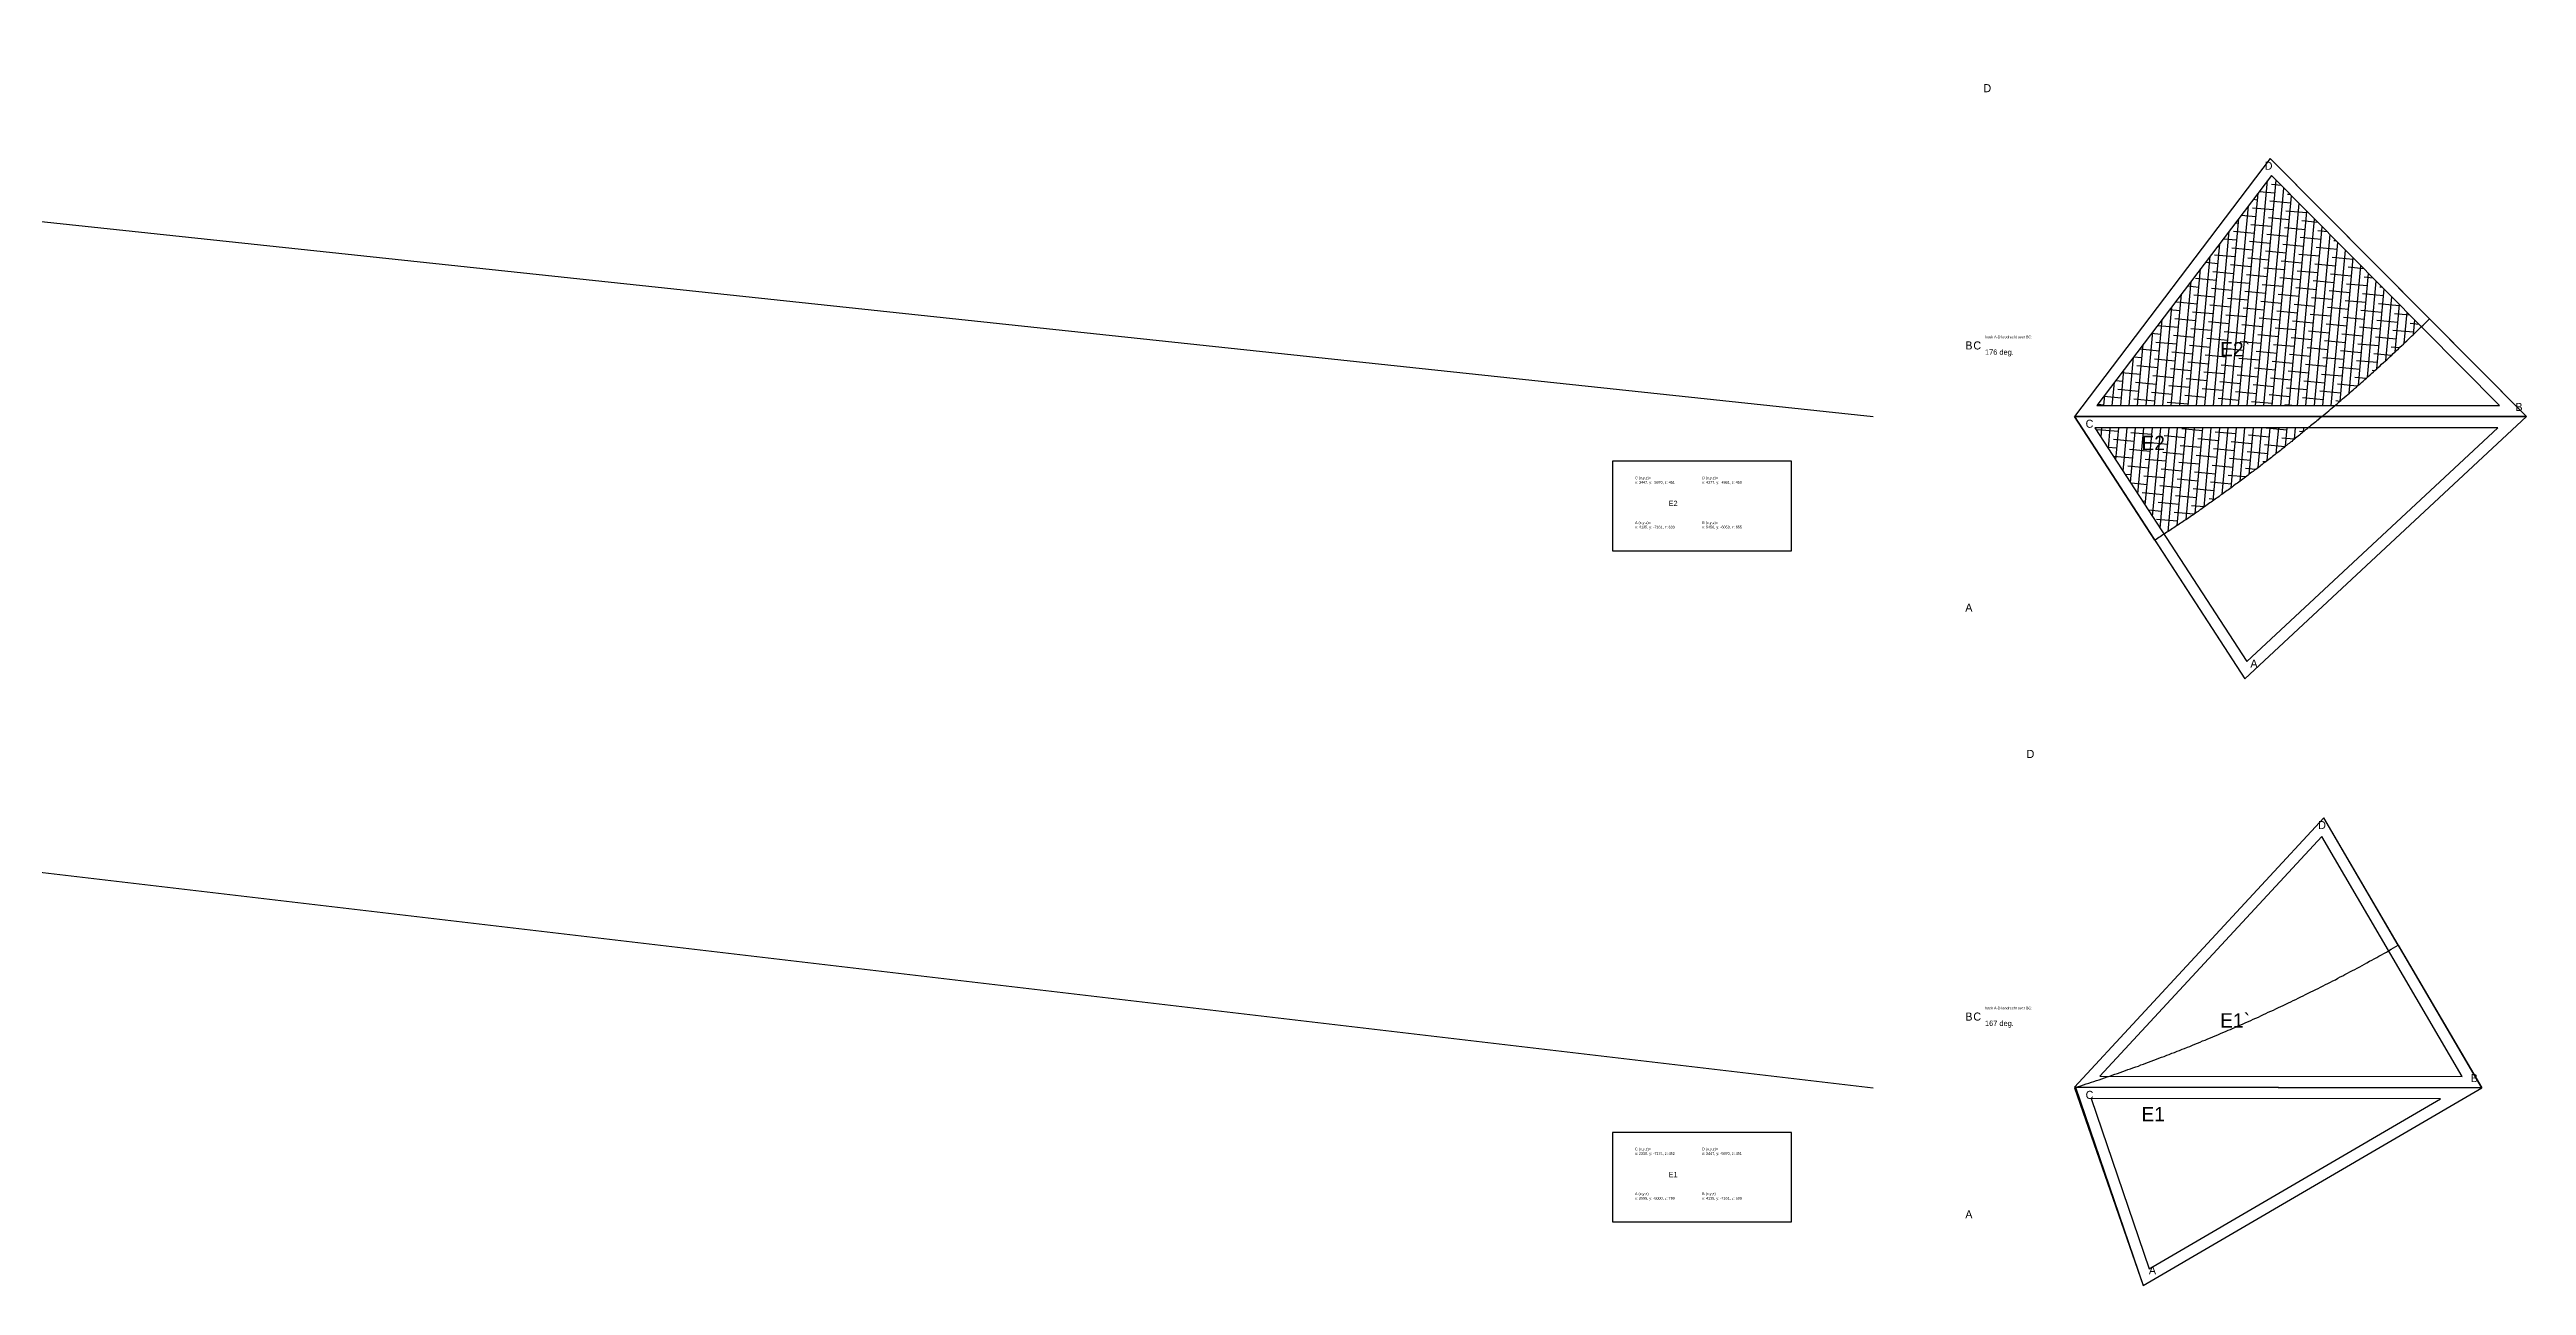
# Model space of a CAD drawing. Extents: x -8646 to 178477, y -34077 to 43180.
# Drawn here: x 166371 to 177449, y -28026 to -22501 of the extents above; entities that cross this region are included whole.
import ezdxf

# ---------------------------------------------------------------- set-up
doc = ezdxf.new("R2010")
doc.units = 0
doc.header["$MEASUREMENT"] = 0
for name, color, linetype in [('08-connection.roosters', 7, 'CONTINUOUS'), ('08-text.roosters', 7, 'CONTINUOUS'), ('81_roosters.GEVULD', 7, 'CONTINUOUS'), ('81_roosters.hatch', 252, 'CONTINUOUS'), ('81_roosters.offsets', 1, 'CONTINUOUS'), ('81_ROOSTERS_PLINE', 5, 'CONTINUOUS')]:
    doc.layers.add(name, color=color, linetype=linetype)

msp = doc.modelspace()

# ---------------------------------------------------------------- hatches: boundary and pattern name
at = {"layer": '81_roosters.hatch'}
h = msp.add_hatch(dxfattribs=at)
h.set_pattern_fill('ANSI38', color=256, scale=300, style=0)
h.set_pattern_definition([(84.767, (176533.348, -24141.915), (-37.3437, 3.4203), []), (174.767, (176533.348, -24141.915), (-78.1077, -30.5031), [93.75, -56.25])])
h.paths.add_polyline_path([(176308, -23065), (175528, -24092), (176593, -24092), (176596, -24090), (176603, -24083), (176611, -24076), (176619, -24070), (176626, -24063), (176634, -24057), (176642, -24050), (176650, -24043), (176657, -24037), (176665, -24030), (176673, -24023), (176680, -24017), (176688, -24010), (176695, -24003), (176703, -23997), (176711, -23990), (176718, -23983), (176726, -23976), (176733, -23970), (176741, -23963), (176749, -23956), (176756, -23949), (176764, -23942), (176771, -23936), (176779, -23929), (176786, -23922), (176794, -23915), (176801, -23908), (176809, -23901), (176816, -23895), (176824, -23888), (176831, -23881), (176839, -23874), (176846, -23867), (176853, -23860), (176861, -23853), (176868, -23846), (176876, -23839), (176883, -23832), (176891, -23825), (176898, -23818), (176905, -23811), (176913, -23804), (176920, -23797), (176927, -23790), (176935, -23783), (176942, -23776), (176949, -23769), (176957, -23762), (176964, -23755), (176971, -23748), (176978, -23741), (176979, -23740)])
h.paths.add_polyline_path([(175519, -24192), (175828, -24668), (175829, -24667), (175835, -24663), (175841, -24659), (175847, -24655), (175853, -24651), (175859, -24647), (175866, -24643), (175872, -24639), (175878, -24635), (175884, -24631), (175890, -24627), (175896, -24623), (175902, -24619), (175908, -24615), (175914, -24611), (175920, -24607), (175926, -24603), (175932, -24599), (175938, -24594), (175944, -24590), (175950, -24586), (175956, -24582), (175962, -24578), (175968, -24574), (175974, -24570), (175980, -24566), (175986, -24561), (175992, -24557), (175998, -24553), (176004, -24549), (176009, -24545), (176015, -24541), (176021, -24537), (176027, -24532), (176033, -24528), (176039, -24524), (176045, -24520), (176051, -24516), (176057, -24511), (176063, -24507), (176069, -24503), (176075, -24499), (176081, -24494), (176086, -24490), (176092, -24486), (176098, -24482), (176104, -24477), (176110, -24473), (176116, -24469), (176122, -24465), (176128, -24460), (176134, -24456), (176139, -24452), (176145, -24447), (176151, -24443), (176157, -24439), (176163, -24435), (176169, -24430), (176174, -24426), (176180, -24422), (176186, -24417), (176192, -24413), (176198, -24409), (176204, -24404), (176209, -24400), (176215, -24395), (176221, -24391), (176227, -24387), (176233, -24382), (176238, -24378), (176244, -24374), (176250, -24369), (176256, -24365), (176261, -24360), (176267, -24356), (176273, -24351), (176279, -24347), (176285, -24343), (176290, -24338), (176296, -24334), (176302, -24329), (176308, -24325), (176313, -24320), (176319, -24316), (176325, -24311), (176330, -24307), (176336, -24302), (176342, -24298), (176348, -24293), (176353, -24289), (176359, -24284), (176365, -24280), (176370, -24275), (176376, -24271), (176382, -24266), (176387, -24262), (176393, -24257), (176399, -24253), (176404, -24248), (176410, -24244), (176416, -24239), (176421, -24234), (176427, -24230), (176433, -24225), (176438, -24221), (176444, -24216), (176449, -24212), (176455, -24207), (176461, -24202), (176466, -24198), (176472, -24193), (176473, -24192)])
h.paths.add_polyline_path([(175711, -24308), (175850, -24308), (175850, -24212), (175711, -24212)], flags=24)

# ---------------------------------------------------------------- linework, layer by layer
at = {"layer": '08-connection.roosters'}
for p, q in [((4256, -6011, 574), (174527, -24142)), ((3023, -6985, 625), (174527, -27142))]:
    msp.add_line(p, q, dxfattribs=at)
at = {"layer": '08-text.roosters'}
for points in [[(173362, -24742), (174162, -24742), (174162, -24342), (173362, -24342)], [(173362, -27742), (174162, -27742), (174162, -27342), (173362, -27342)]]:
    msp.add_lwpolyline(points, close=True, dxfattribs=at)
at = {"layer": '81_roosters.GEVULD'}
for points in [[(176533, -24142), (176541, -24135), (176549, -24129), (176557, -24122), (176565, -24116), (176572, -24109), (176580, -24103), (176588, -24096), (176596, -24090), (176603, -24083), (176611, -24076), (176619, -24070), (176626, -24063), (176634, -24057), (176642, -24050), (176650, -24043), (176657, -24037), (176665, -24030), (176673, -24023), (176680, -24017), (176688, -24010), (176695, -24003), (176703, -23997), (176711, -23990), (176718, -23983), (176726, -23976), (176733, -23970), (176741, -23963), (176749, -23956), (176756, -23949), (176764, -23942), (176771, -23936), (176779, -23929), (176786, -23922), (176794, -23915), (176801, -23908), (176809, -23901), (176816, -23895), (176824, -23888), (176831, -23881), (176839, -23874), (176846, -23867), (176853, -23860), (176861, -23853), (176868, -23846), (176876, -23839), (176883, -23832), (176891, -23825), (176898, -23818), (176905, -23811), (176913, -23804), (176920, -23797), (176927, -23790), (176935, -23783), (176942, -23776), (176949, -23769), (176957, -23762), (176964, -23755), (176971, -23748), (176978, -23741), (176986, -23734), (176993, -23727), (177000, -23720), (177007, -23712), (177015, -23705), (176303, -22989), (175427, -24142), (176533, -24142)], [(176533, -24142), (176528, -24147), (176522, -24151), (176517, -24156), (176511, -24161), (176506, -24165), (176500, -24170), (176494, -24175), (176489, -24179), (176483, -24184), (176478, -24188), (176472, -24193), (176466, -24198), (176461, -24202), (176455, -24207), (176449, -24212), (176444, -24216), (176438, -24221), (176433, -24225), (176427, -24230), (176421, -24234), (176416, -24239), (176410, -24244), (176404, -24248), (176399, -24253), (176393, -24257), (176387, -24262), (176382, -24266), (176376, -24271), (176370, -24275), (176365, -24280), (176359, -24284), (176353, -24289), (176348, -24293), (176342, -24298), (176336, -24302), (176330, -24307), (176325, -24311), (176319, -24316), (176313, -24320), (176308, -24325), (176302, -24329), (176296, -24334), (176290, -24338), (176285, -24343), (176279, -24347), (176273, -24351), (176267, -24356), (176261, -24360), (176256, -24365), (176250, -24369), (176244, -24374), (176238, -24378), (176233, -24382), (176227, -24387), (176221, -24391), (176215, -24395), (176209, -24400), (176204, -24404), (176198, -24409), (176192, -24413), (176186, -24417), (176180, -24422), (176174, -24426), (176169, -24430), (176163, -24435), (176157, -24439), (176151, -24443), (176145, -24447), (176139, -24452), (176134, -24456), (176128, -24460), (176122, -24465), (176116, -24469), (176110, -24473), (176104, -24477), (176098, -24482), (176092, -24486), (176086, -24490), (176081, -24494), (176075, -24499), (176069, -24503), (176063, -24507), (176057, -24511), (176051, -24516), (176045, -24520), (176039, -24524), (176033, -24528), (176027, -24532), (176021, -24537), (176015, -24541), (176009, -24545), (176004, -24549), (175998, -24553), (175992, -24557), (175986, -24561), (175980, -24566), (175974, -24570), (175968, -24574), (175962, -24578), (175956, -24582), (175950, -24586), (175944, -24590), (175938, -24594), (175932, -24599), (175926, -24603), (175920, -24607), (175914, -24611), (175908, -24615), (175902, -24619), (175896, -24623), (175890, -24627), (175884, -24631), (175878, -24635), (175872, -24639), (175866, -24643), (175859, -24647), (175853, -24651), (175847, -24655), (175841, -24659), (175835, -24663), (175829, -24667), (175823, -24671), (175817, -24675), (175811, -24679), (175805, -24683), (175799, -24687), (175793, -24691), (175787, -24695), (175427, -24142), (176533, -24142)]]:
    msp.add_lwpolyline(points, dxfattribs=at)
at = {"layer": '81_roosters.GEVULD', "extrusion": (0.000211764, 0.00012415, -1)}
msp.add_lwpolyline([(-175432, -27140), (-175444, -27137), (-175456, -27133), (-175468, -27129), (-175479, -27125), (-175491, -27121), (-175503, -27117), (-175514, -27114), (-175526, -27110), (-175538, -27106), (-175550, -27102), (-175561, -27098), (-175573, -27094), (-175585, -27090), (-175596, -27086), (-175608, -27082), (-175620, -27078), (-175631, -27074), (-175643, -27070), (-175655, -27065), (-175666, -27061), (-175678, -27057), (-175689, -27053), (-175701, -27049), (-175713, -27045), (-175724, -27040), (-175736, -27036), (-175747, -27032), (-175759, -27028), (-175771, -27023), (-175782, -27019), (-175794, -27015), (-175805, -27010), (-175817, -27006), (-175828, -27002), (-175840, -26997), (-175851, -26993), (-175863, -26988), (-175874, -26984), (-175886, -26979), (-175897, -26975), (-175909, -26970), (-175920, -26966), (-175932, -26961), (-175943, -26957), (-175955, -26952), (-175966, -26947), (-175977, -26943), (-175989, -26938), (-176000, -26933), (-176012, -26929), (-176023, -26924), (-176035, -26919), (-176046, -26914), (-176057, -26910), (-176069, -26905), (-176080, -26900), (-176091, -26895), (-176103, -26890), (-176114, -26885), (-176125, -26881), (-176137, -26876), (-176148, -26871), (-176159, -26866), (-176171, -26861), (-176182, -26856), (-176193, -26851), (-176205, -26846), (-176216, -26841), (-176227, -26836), (-176238, -26831), (-176250, -26826), (-176261, -26820), (-176272, -26815), (-176283, -26810), (-176294, -26805), (-176306, -26800), (-176317, -26795), (-176328, -26789), (-176339, -26784), (-176350, -26779), (-176361, -26774), (-176373, -26768), (-176384, -26763), (-176395, -26758), (-176406, -26752), (-176417, -26747), (-176428, -26742), (-176439, -26736), (-176450, -26731), (-176461, -26725), (-176473, -26720), (-176484, -26714), (-176495, -26709), (-176506, -26703), (-176517, -26698), (-176528, -26692), (-176539, -26687), (-176550, -26681), (-176561, -26676), (-176572, -26670), (-176583, -26664), (-176594, -26659), (-176605, -26653), (-176616, -26647), (-176627, -26642), (-176637, -26636), (-176648, -26630), (-176659, -26624), (-176670, -26618), (-176681, -26613), (-176692, -26607), (-176703, -26601), (-176714, -26595), (-176725, -26589), (-176735, -26583), (-176746, -26577), (-176757, -26572), (-176768, -26566), (-176779, -26560), (-176789, -26554), (-176800, -26548), (-176811, -26542), (-176822, -26536), (-176832, -26530), (-176843, -26523), (-176854, -26517), (-176865, -26511), (-176875, -26505), (-176542, -25936), (-175427, -27140), (-175432, -27140)], dxfattribs=at)
at = {"layer": '81_roosters.offsets', "flags": 128}
for points in [[(176303, -22989), (175427, -24142), (177449, -24142)], [(176308, -23065), (175528, -24092), (177328, -24092)], [(177449, -24142), (175427, -24142), (176189, -25314)], [(177321, -24192), (175519, -24192), (176198, -25237)], [(176542, -25936), (175427, -27140), (177249, -27142)], [(176533, -26019), (175541, -27090), (177161, -27092)], [(177249, -27142), (175432, -27140), (175735, -28026)], [(177064, -27192), (175502, -27190), (175762, -27952)]]:
    msp.add_lwpolyline(points, close=True, dxfattribs=at)
at = {"layer": '81_ROOSTERS_PLINE', "extrusion": (0.997568, -0.069703, -2.70183e-16)}
msp.add_lwpolyline([(-11591, -1106), (-11584, -1114), (-11578, -1122), (-11571, -1129), (-11565, -1137), (-11558, -1145), (-11552, -1153), (-11545, -1160), (-11539, -1168), (-11532, -1176), (-11525, -1184), (-11519, -1191), (-11512, -1199), (-11506, -1207), (-11499, -1214), (-11492, -1222), (-11486, -1230), (-11479, -1237), (-11472, -1245), (-11466, -1253), (-11459, -1260), (-11452, -1268), (-11446, -1276), (-11439, -1283), (-11432, -1291), (-11425, -1298), (-11419, -1306), (-11412, -1314), (-11405, -1321), (-11398, -1329), (-11391, -1336), (-11385, -1344), (-11378, -1351), (-11371, -1359), (-11364, -1366), (-11357, -1374), (-11350, -1381), (-11344, -1389), (-11337, -1396), (-11330, -1404), (-11323, -1411), (-11316, -1419), (-11309, -1426), (-11302, -1433), (-11295, -1441), (-11288, -1448), (-11281, -1456), (-11274, -1463), (-11267, -1470), (-11260, -1478), (-11253, -1485), (-11246, -1493), (-11239, -1500), (-11232, -1507), (-11225, -1515), (-11218, -1522), (-11211, -1529), (-11204, -1536), (-11197, -1544), (-11190, -1551), (-11183, -1558), (-11176, -1566), (-11169, -1573), (-11161, -1580), (-11154, -1587), (-10438, -875), (-11591, 0), (-11591, -1106)], dxfattribs=at)
at = {"layer": '81_ROOSTERS_PLINE', "extrusion": (0.997568, -0.069703, -3.59955e-16)}
msp.add_lwpolyline([(-11154, -1587), (-11591, -2021), (-11591, -1106), (-11584, -1114), (-11578, -1122), (-11571, -1129), (-11565, -1137), (-11558, -1145), (-11552, -1153), (-11545, -1160), (-11539, -1168), (-11532, -1176), (-11525, -1184), (-11519, -1191), (-11512, -1199), (-11506, -1207), (-11499, -1214), (-11492, -1222), (-11486, -1230), (-11479, -1237), (-11472, -1245), (-11466, -1253), (-11459, -1260), (-11452, -1268), (-11446, -1276), (-11439, -1283), (-11432, -1291), (-11425, -1298), (-11419, -1306), (-11412, -1314), (-11405, -1321), (-11398, -1329), (-11391, -1336), (-11385, -1344), (-11378, -1351), (-11371, -1359), (-11364, -1366), (-11357, -1374), (-11350, -1381), (-11344, -1389), (-11337, -1396), (-11330, -1404), (-11323, -1411), (-11316, -1419), (-11309, -1426), (-11302, -1433), (-11295, -1441), (-11288, -1448), (-11281, -1456), (-11274, -1463), (-11267, -1470), (-11260, -1478), (-11253, -1485), (-11246, -1493), (-11239, -1500), (-11232, -1507), (-11225, -1515), (-11218, -1522), (-11211, -1529), (-11204, -1536), (-11197, -1544), (-11190, -1551), (-11183, -1558), (-11176, -1566), (-11169, -1573), (-11161, -1580), (-11154, -1587)], dxfattribs=at)
at = {"layer": '81_ROOSTERS_PLINE'}
for points in [[(177015, -23705), (177449, -24142), (176533, -24142), (176541, -24135), (176549, -24129), (176557, -24122), (176565, -24116), (176572, -24109), (176580, -24103), (176588, -24096), (176596, -24090), (176603, -24083), (176611, -24076), (176619, -24070), (176626, -24063), (176634, -24057), (176642, -24050), (176650, -24043), (176657, -24037), (176665, -24030), (176673, -24023), (176680, -24017), (176688, -24010), (176695, -24003), (176703, -23997), (176711, -23990), (176718, -23983), (176726, -23976), (176733, -23970), (176741, -23963), (176749, -23956), (176756, -23949), (176764, -23942), (176771, -23936), (176779, -23929), (176786, -23922), (176794, -23915), (176801, -23908), (176809, -23901), (176816, -23895), (176824, -23888), (176831, -23881), (176839, -23874), (176846, -23867), (176853, -23860), (176861, -23853), (176868, -23846), (176876, -23839), (176883, -23832), (176891, -23825), (176898, -23818), (176905, -23811), (176913, -23804), (176920, -23797), (176927, -23790), (176935, -23783), (176942, -23776), (176949, -23769), (176957, -23762), (176964, -23755), (176971, -23748), (176978, -23741), (176986, -23734), (176993, -23727), (177000, -23720), (177007, -23712), (177015, -23705)], [(175427, -27142), (175735, -28026), (177249, -27142), (175432, -27140), (175427, -27142)]]:
    msp.add_lwpolyline(points, dxfattribs=at)
at = {"layer": '81_ROOSTERS_PLINE', "extrusion": (1, -4.0747e-16, -2.91434e-16)}
msp.add_lwpolyline([(-23842, -1106), (-23847, -1100), (-23851, -1095), (-23856, -1089), (-23861, -1084), (-23865, -1078), (-23870, -1073), (-23875, -1067), (-23879, -1061), (-23884, -1056), (-23888, -1050), (-23893, -1045), (-23898, -1039), (-23902, -1033), (-23907, -1028), (-23912, -1022), (-23916, -1016), (-23921, -1011), (-23925, -1005), (-23930, -1000), (-23934, -994), (-23939, -988), (-23944, -983), (-23948, -977), (-23953, -971), (-23957, -966), (-23962, -960), (-23966, -954), (-23971, -949), (-23975, -943), (-23980, -937), (-23984, -932), (-23989, -926), (-23993, -920), (-23998, -914), (-24002, -909), (-24007, -903), (-24011, -897), (-24016, -892), (-24020, -886), (-24025, -880), (-24029, -874), (-24034, -869), (-24038, -863), (-24043, -857), (-24047, -851), (-24051, -846), (-24056, -840), (-24060, -834), (-24065, -828), (-24069, -823), (-24074, -817), (-24078, -811), (-24082, -805), (-24087, -799), (-24091, -794), (-24095, -788), (-24100, -782), (-24104, -776), (-24109, -770), (-24113, -765), (-24117, -759), (-24122, -753), (-24126, -747), (-24130, -741), (-24135, -735), (-24139, -730), (-24143, -724), (-24147, -718), (-24152, -712), (-24156, -706), (-24160, -700), (-24165, -694), (-24169, -689), (-24173, -683), (-24177, -677), (-24182, -671), (-24186, -665), (-24190, -659), (-24194, -653), (-24199, -647), (-24203, -641), (-24207, -635), (-24211, -630), (-24216, -624), (-24220, -618), (-24224, -612), (-24228, -606), (-24232, -600), (-24237, -594), (-24241, -588), (-24245, -582), (-24249, -576), (-24253, -570), (-24257, -564), (-24261, -558), (-24266, -552), (-24270, -546), (-24274, -540), (-24278, -534), (-24282, -528), (-24286, -522), (-24290, -516), (-24294, -510), (-24299, -504), (-24303, -498), (-24307, -492), (-24311, -486), (-24315, -480), (-24319, -474), (-24323, -468), (-24327, -462), (-24331, -456), (-24335, -450), (-24339, -444), (-24343, -438), (-24347, -432), (-24351, -426), (-24355, -420), (-24359, -414), (-24363, -408), (-24367, -402), (-24371, -396), (-24375, -390), (-24379, -384), (-24383, -377), (-24387, -371), (-24391, -365), (-24395, -359), (-23842, 0), (-23842, -1106)], dxfattribs=at)
at = {"layer": '81_ROOSTERS_PLINE', "extrusion": (-1, 1.4466e-16, 1.56125e-17)}
msp.add_lwpolyline([(24395, -359), (25014, -761), (23842, -2021), (23842, -1106), (23847, -1100), (23851, -1095), (23856, -1089), (23861, -1084), (23865, -1078), (23870, -1073), (23875, -1067), (23879, -1061), (23884, -1056), (23888, -1050), (23893, -1045), (23898, -1039), (23902, -1033), (23907, -1028), (23912, -1022), (23916, -1016), (23921, -1011), (23925, -1005), (23930, -1000), (23934, -994), (23939, -988), (23944, -983), (23948, -977), (23953, -971), (23957, -966), (23962, -960), (23966, -954), (23971, -949), (23975, -943), (23980, -937), (23984, -932), (23989, -926), (23993, -920), (23998, -914), (24002, -909), (24007, -903), (24011, -897), (24016, -892), (24020, -886), (24025, -880), (24029, -874), (24034, -869), (24038, -863), (24043, -857), (24047, -851), (24051, -846), (24056, -840), (24060, -834), (24065, -828), (24069, -823), (24074, -817), (24078, -811), (24082, -805), (24087, -799), (24091, -794), (24095, -788), (24100, -782), (24104, -776), (24109, -770), (24113, -765), (24117, -759), (24122, -753), (24126, -747), (24130, -741), (24135, -735), (24139, -730), (24143, -724), (24147, -718), (24152, -712), (24156, -706), (24160, -700), (24165, -694), (24169, -689), (24173, -683), (24177, -677), (24182, -671), (24186, -665), (24190, -659), (24194, -653), (24199, -647), (24203, -641), (24207, -635), (24211, -630), (24216, -624), (24220, -618), (24224, -612), (24228, -606), (24232, -600), (24237, -594), (24241, -588), (24245, -582), (24249, -576), (24253, -570), (24257, -564), (24261, -558), (24266, -552), (24270, -546), (24274, -540), (24278, -534), (24282, -528), (24286, -522), (24290, -516), (24294, -510), (24299, -504), (24303, -498), (24307, -492), (24311, -486), (24315, -480), (24319, -474), (24323, -468), (24327, -462), (24331, -456), (24335, -450), (24339, -444), (24343, -438), (24347, -432), (24351, -426), (24355, -420), (24359, -414), (24363, -408), (24367, -402), (24371, -396), (24375, -390), (24379, -384), (24383, -377), (24387, -371), (24391, -365), (24395, -359)], dxfattribs=at)
at = {"layer": '81_ROOSTERS_PLINE', "extrusion": (1.38778e-17, -8.32667e-17, -1)}
msp.add_lwpolyline([(-175787, -24695), (-176189, -25314), (-177449, -24142), (-176533, -24142), (-176528, -24147), (-176522, -24151), (-176517, -24156), (-176511, -24161), (-176506, -24165), (-176500, -24170), (-176494, -24175), (-176489, -24179), (-176483, -24184), (-176478, -24188), (-176472, -24193), (-176466, -24198), (-176461, -24202), (-176455, -24207), (-176449, -24212), (-176444, -24216), (-176438, -24221), (-176433, -24225), (-176427, -24230), (-176421, -24234), (-176416, -24239), (-176410, -24244), (-176404, -24248), (-176399, -24253), (-176393, -24257), (-176387, -24262), (-176382, -24266), (-176376, -24271), (-176370, -24275), (-176365, -24280), (-176359, -24284), (-176353, -24289), (-176348, -24293), (-176342, -24298), (-176336, -24302), (-176330, -24307), (-176325, -24311), (-176319, -24316), (-176313, -24320), (-176308, -24325), (-176302, -24329), (-176296, -24334), (-176290, -24338), (-176285, -24343), (-176279, -24347), (-176273, -24351), (-176267, -24356), (-176261, -24360), (-176256, -24365), (-176250, -24369), (-176244, -24374), (-176238, -24378), (-176233, -24382), (-176227, -24387), (-176221, -24391), (-176215, -24395), (-176209, -24400), (-176204, -24404), (-176198, -24409), (-176192, -24413), (-176186, -24417), (-176180, -24422), (-176174, -24426), (-176169, -24430), (-176163, -24435), (-176157, -24439), (-176151, -24443), (-176145, -24447), (-176139, -24452), (-176134, -24456), (-176128, -24460), (-176122, -24465), (-176116, -24469), (-176110, -24473), (-176104, -24477), (-176098, -24482), (-176092, -24486), (-176086, -24490), (-176081, -24494), (-176075, -24499), (-176069, -24503), (-176063, -24507), (-176057, -24511), (-176051, -24516), (-176045, -24520), (-176039, -24524), (-176033, -24528), (-176027, -24532), (-176021, -24537), (-176015, -24541), (-176009, -24545), (-176004, -24549), (-175998, -24553), (-175992, -24557), (-175986, -24561), (-175980, -24566), (-175974, -24570), (-175968, -24574), (-175962, -24578), (-175956, -24582), (-175950, -24586), (-175944, -24590), (-175938, -24594), (-175932, -24599), (-175926, -24603), (-175920, -24607), (-175914, -24611), (-175908, -24615), (-175902, -24619), (-175896, -24623), (-175890, -24627), (-175884, -24631), (-175878, -24635), (-175872, -24639), (-175866, -24643), (-175859, -24647), (-175853, -24651), (-175847, -24655), (-175841, -24659), (-175835, -24663), (-175829, -24667), (-175823, -24671), (-175817, -24675), (-175811, -24679), (-175805, -24683), (-175799, -24687), (-175793, -24691), (-175787, -24695)], dxfattribs=at)
at = {"layer": '81_ROOSTERS_PLINE', "extrusion": (-0.973816, 0.227338, -0.000211764)}
msp.add_lwpolyline([(-13630, -42), (-13634, -54), (-13638, -66), (-13642, -78), (-13645, -89), (-13649, -101), (-13653, -113), (-13657, -124), (-13661, -136), (-13665, -148), (-13669, -160), (-13673, -171), (-13677, -183), (-13681, -195), (-13685, -206), (-13689, -218), (-13693, -230), (-13697, -241), (-13701, -253), (-13705, -265), (-13709, -276), (-13713, -288), (-13717, -299), (-13722, -311), (-13726, -323), (-13730, -334), (-13734, -346), (-13739, -357), (-13743, -369), (-13747, -381), (-13752, -392), (-13756, -404), (-13760, -415), (-13765, -427), (-13769, -438), (-13773, -450), (-13778, -461), (-13782, -473), (-13787, -484), (-13791, -496), (-13796, -507), (-13800, -519), (-13805, -530), (-13809, -542), (-13814, -553), (-13819, -565), (-13823, -576), (-13828, -587), (-13833, -599), (-13837, -610), (-13842, -622), (-13847, -633), (-13851, -645), (-13856, -656), (-13861, -667), (-13866, -679), (-13870, -690), (-13875, -701), (-13880, -713), (-13885, -724), (-13890, -735), (-13895, -747), (-13900, -758), (-13905, -769), (-13910, -781), (-13915, -792), (-13920, -803), (-13925, -814), (-13930, -826), (-13935, -837), (-13940, -848), (-13945, -859), (-13950, -871), (-13955, -882), (-13960, -893), (-13965, -904), (-13971, -916), (-13976, -927), (-13981, -938), (-13986, -949), (-13992, -960), (-13997, -971), (-14002, -983), (-14007, -994), (-14013, -1005), (-14018, -1016), (-14024, -1027), (-14029, -1038), (-14034, -1049), (-14040, -1060), (-14045, -1071), (-14051, -1082), (-14056, -1094), (-14062, -1105), (-14067, -1116), (-14073, -1127), (-14078, -1138), (-14084, -1149), (-14089, -1160), (-14095, -1171), (-14101, -1182), (-14106, -1193), (-14112, -1204), (-14118, -1215), (-14123, -1226), (-14129, -1236), (-14135, -1247), (-14140, -1258), (-14146, -1269), (-14152, -1280), (-14158, -1291), (-14164, -1302), (-14169, -1313), (-14175, -1324), (-14181, -1334), (-14187, -1345), (-14193, -1356), (-14199, -1367), (-14205, -1378), (-14211, -1389), (-14217, -1399), (-14223, -1410), (-14229, -1421), (-14235, -1432), (-14241, -1442), (-14247, -1453), (-14253, -1464), (-14259, -1475), (-14265, -1485), (-14834, -1152), (-13630, -37), (-13630, -42)], dxfattribs=at)
at = {"layer": '81_ROOSTERS_PLINE', "extrusion": (0.973816, -0.227338, 0.000211764)}
msp.add_lwpolyline([(14265, -1485), (13629, -1859), (13630, -42), (13634, -54), (13638, -66), (13642, -78), (13645, -89), (13649, -101), (13653, -113), (13657, -124), (13661, -136), (13665, -148), (13669, -160), (13673, -171), (13677, -183), (13681, -195), (13685, -206), (13689, -218), (13693, -230), (13697, -241), (13701, -253), (13705, -265), (13709, -276), (13713, -288), (13717, -299), (13722, -311), (13726, -323), (13730, -334), (13734, -346), (13739, -357), (13743, -369), (13747, -381), (13752, -392), (13756, -404), (13760, -415), (13765, -427), (13769, -438), (13773, -450), (13778, -461), (13782, -473), (13787, -484), (13791, -496), (13796, -507), (13800, -519), (13805, -530), (13809, -542), (13814, -553), (13819, -565), (13823, -576), (13828, -587), (13833, -599), (13837, -610), (13842, -622), (13847, -633), (13851, -645), (13856, -656), (13861, -667), (13866, -679), (13870, -690), (13875, -701), (13880, -713), (13885, -724), (13890, -735), (13895, -747), (13900, -758), (13905, -769), (13910, -781), (13915, -792), (13920, -803), (13925, -814), (13930, -826), (13935, -837), (13940, -848), (13945, -859), (13950, -871), (13955, -882), (13960, -893), (13965, -904), (13971, -916), (13976, -927), (13981, -938), (13986, -949), (13992, -960), (13997, -971), (14002, -983), (14007, -994), (14013, -1005), (14018, -1016), (14024, -1027), (14029, -1038), (14034, -1049), (14040, -1060), (14045, -1071), (14051, -1082), (14056, -1094), (14062, -1105), (14067, -1116), (14073, -1127), (14078, -1138), (14084, -1149), (14089, -1160), (14095, -1171), (14101, -1182), (14106, -1193), (14112, -1204), (14118, -1215), (14123, -1226), (14129, -1236), (14135, -1247), (14140, -1258), (14146, -1269), (14152, -1280), (14158, -1291), (14164, -1302), (14169, -1313), (14175, -1324), (14181, -1334), (14187, -1345), (14193, -1356), (14199, -1367), (14205, -1378), (14211, -1389), (14217, -1399), (14223, -1410), (14229, -1421), (14235, -1432), (14241, -1442), (14247, -1453), (14253, -1464), (14259, -1475), (14265, -1485)], dxfattribs=at)
at = {"layer": '81_ROOSTERS_PLINE', "extrusion": (-0.000211764, -0.00012415, 1)}
msp.add_lwpolyline([(176875, -26505), (177249, -27142), (175432, -27140), (175444, -27137), (175456, -27133), (175468, -27129), (175479, -27125), (175491, -27121), (175503, -27117), (175514, -27114), (175526, -27110), (175538, -27106), (175550, -27102), (175561, -27098), (175573, -27094), (175585, -27090), (175596, -27086), (175608, -27082), (175620, -27078), (175631, -27074), (175643, -27070), (175655, -27065), (175666, -27061), (175678, -27057), (175689, -27053), (175701, -27049), (175713, -27045), (175724, -27040), (175736, -27036), (175747, -27032), (175759, -27028), (175771, -27023), (175782, -27019), (175794, -27015), (175805, -27010), (175817, -27006), (175828, -27002), (175840, -26997), (175851, -26993), (175863, -26988), (175874, -26984), (175886, -26979), (175897, -26975), (175909, -26970), (175920, -26966), (175932, -26961), (175943, -26957), (175955, -26952), (175966, -26947), (175977, -26943), (175989, -26938), (176000, -26933), (176012, -26929), (176023, -26924), (176035, -26919), (176046, -26914), (176057, -26910), (176069, -26905), (176080, -26900), (176091, -26895), (176103, -26890), (176114, -26885), (176125, -26881), (176137, -26876), (176148, -26871), (176159, -26866), (176171, -26861), (176182, -26856), (176193, -26851), (176205, -26846), (176216, -26841), (176227, -26836), (176238, -26831), (176250, -26826), (176261, -26820), (176272, -26815), (176283, -26810), (176294, -26805), (176306, -26800), (176317, -26795), (176328, -26789), (176339, -26784), (176350, -26779), (176361, -26774), (176373, -26768), (176384, -26763), (176395, -26758), (176406, -26752), (176417, -26747), (176428, -26742), (176439, -26736), (176450, -26731), (176461, -26725), (176473, -26720), (176484, -26714), (176495, -26709), (176506, -26703), (176517, -26698), (176528, -26692), (176539, -26687), (176550, -26681), (176561, -26676), (176572, -26670), (176583, -26664), (176594, -26659), (176605, -26653), (176616, -26647), (176627, -26642), (176637, -26636), (176648, -26630), (176659, -26624), (176670, -26618), (176681, -26613), (176692, -26607), (176703, -26601), (176714, -26595), (176725, -26589), (176735, -26583), (176746, -26577), (176757, -26572), (176768, -26566), (176779, -26560), (176789, -26554), (176800, -26548), (176811, -26542), (176822, -26536), (176832, -26530), (176843, -26523), (176854, -26517), (176865, -26511), (176875, -26505)], dxfattribs=at)
at = {"layer": '81_ROOSTERS_PLINE', "extrusion": (1, -8.86254e-16, 4.01588e-16)}
msp.add_lwpolyline([(-26842, 0), (-27726, -308), (-26842, -1821), (-26840, -5), (-26842, 0)], dxfattribs=at)

# ---------------------------------------------------------------- texts
at = {"layer": '08-text.roosters'}
for s, height, p in [('D', 36, (175020, -22692, -875)), ('D', 36, (176278, -23039)), ('B', 36, (174939, -23842)), ('C', 36, (174975, -23842)), ('hoek A-D loodrecht over BC: ', 12, (175027, -23792)), ('E2`', 64, (176079, -23873)), ('176 deg.', 24, (175027, -23866)), ('B', 36, (177399, -24117)), ('C', 36, (175477, -24192)), ('E2', 64, (175727, -24292)), ('C (x,y,z)=', 12, (173462, -24422)), ('x: 3447, y: -5970, z: 451', 12, (173462, -24442)), ('x: 4377, y: -4861, z: 450', 12, (173762, -24442)), ('D (x,y,z)=', 12, (173762, -24422)), ('E2', 24, (173612, -24542)), ('A (x,y,z)=', 12, (173462, -24622)), ('x: 4135, y: -7161, z: 699', 12, (173462, -24642)), ('x: 5456, y: -6059, z: 655', 12, (173762, -24642)), ('B (x,y,z)=', 12, (173762, -24622)), ('A', 36, (174939, -25014, -761)), ('A', 36, (176214, -25264)), ('D', 36, (175213, -25668, -1114)), ('D', 36, (176517, -25986)), ('B', 36, (174939, -26842)), ('C', 36, (174975, -26842)), ('hoek A-D loodrecht over BC: ', 12, (175027, -26792)), ('E1`', 64, (176079, -26873)), ('167 deg.', 24, (175027, -26866)), ('B', 36, (177199, -27117)), ('C', 36, (175477, -27192)), ('E1', 64, (175727, -27292)), ('C (x,y,z)=', 12, (173462, -27422)), ('x: 2330, y: -7174, z: 452', 12, (173462, -27442)), ('x: 3447, y: -5970, z: 451', 12, (173762, -27442)), ('D (x,y,z)=', 12, (173762, -27422)), ('E1', 24, (173612, -27542)), ('A (x,y,z)=', 12, (173462, -27622)), ('x: 2599, y: -8000, z: 799', 12, (173462, -27642)), ('x: 4135, y: -7161, z: 699', 12, (173762, -27642)), ('B (x,y,z)=', 12, (173762, -27622)), ('A', 36, (174939, -27726, -308)), ('A', 36, (175760, -27976))]:
    msp.add_text(s, height=height, dxfattribs=at).set_placement(p)

doc.saveas('drawing.dxf')
